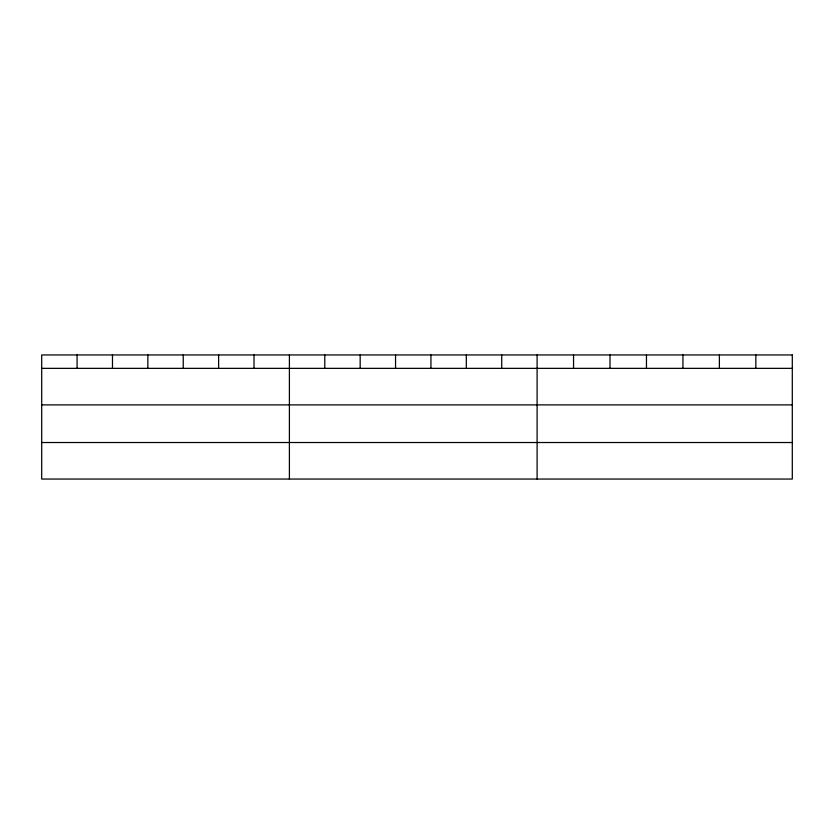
<?xml version="1.0" encoding="UTF-8"?>
<svg xmlns="http://www.w3.org/2000/svg" width="834" height="834" viewBox="0 0 834 834"><rect width="100%" height="100%" fill="white"/><g stroke="black" fill="none" stroke-linecap="round" stroke-linejoin="round"><path stroke-width="1.25" d="M41.7 368.357L792.3 368.357M41.7 404.886L792.3 404.886M41.7 442.52L792.3 442.52M755.844 354.95L755.844 368.357M719.388 354.95L719.388 368.357M682.931 354.95L682.931 368.357M646.465 354.95L646.465 368.357M610.008 354.95L610.008 368.357M573.552 354.95L573.552 368.357M537.096 354.95L537.096 479.05M501.714 354.95L501.714 368.357M466.321 354.95L466.321 368.357M430.938 354.95L430.938 368.357M395.556 354.95L395.556 368.357M360.173 354.95L360.173 368.357M324.78 354.95L324.78 368.357M289.398 354.95L289.398 479.05M254.016 354.95L254.016 368.357M218.623 354.95L218.623 368.357M183.24 354.95L183.24 368.357M147.858 354.95L147.858 368.357M112.475 354.95L112.475 368.357M77.082 354.95L77.082 368.357M792.3 354.95L41.7 354.95L41.7 479.05L792.3 479.05L792.3 354.95"/></g></svg>
